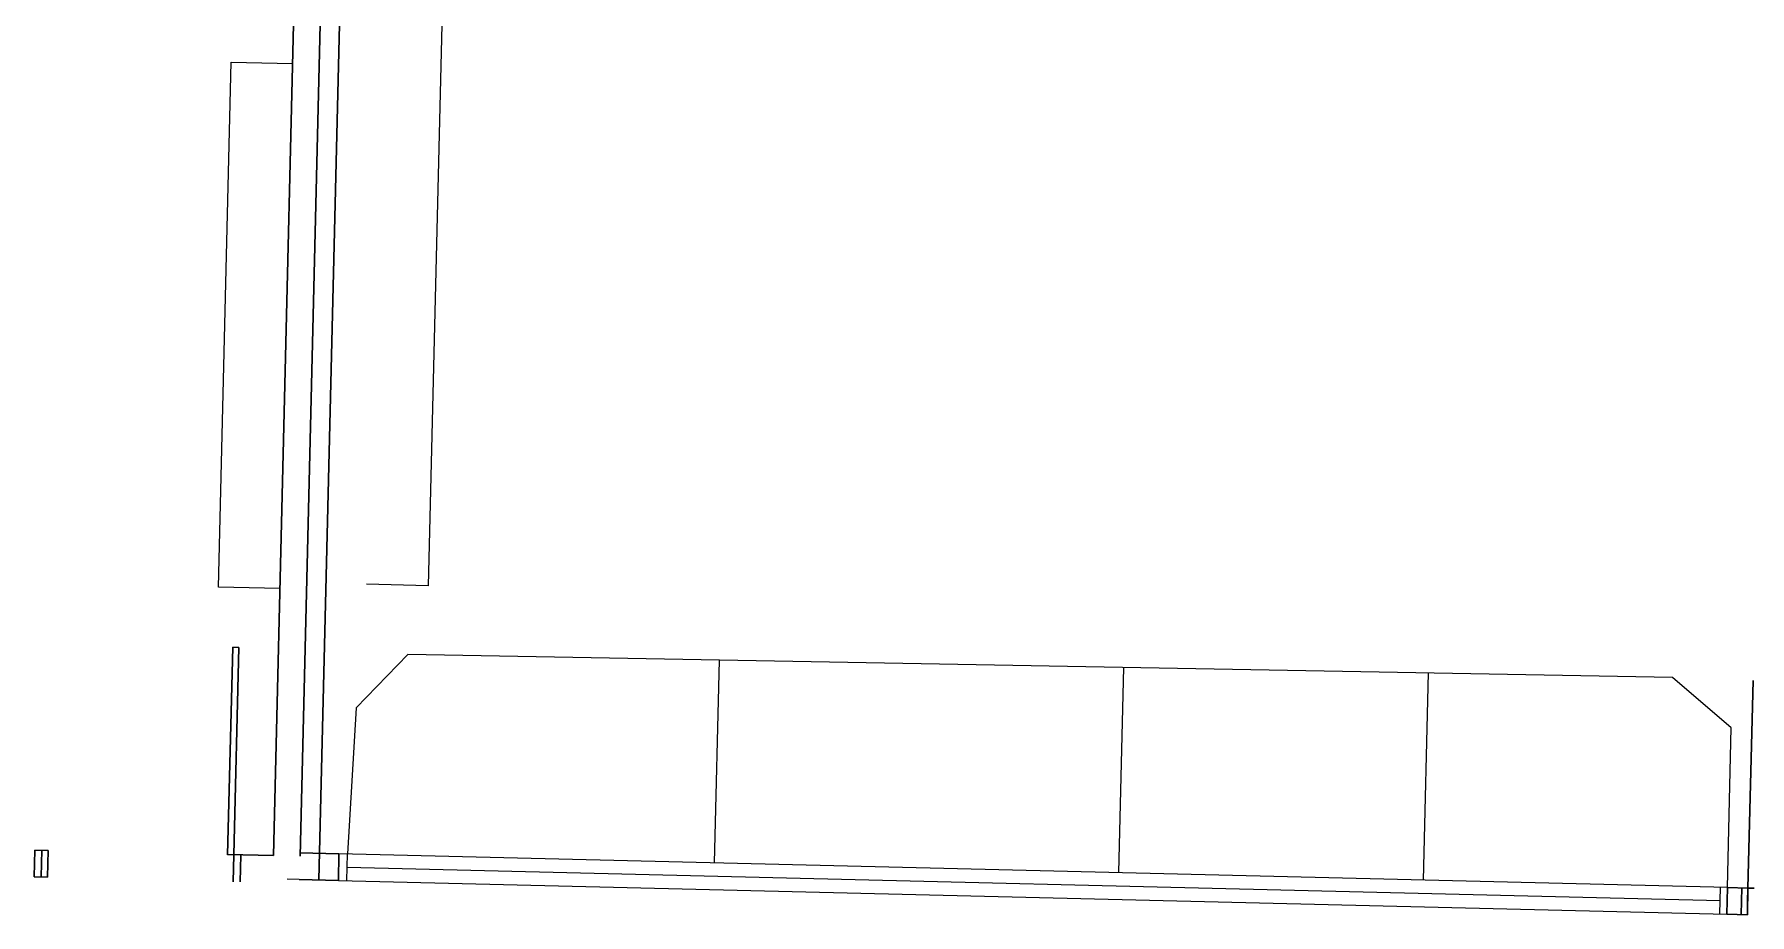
# Model space of a CAD drawing. Header units: millimetres. Extents: x 1418 to 1811, y 1796 to 1956.
# Drawn here: x 1475.722 to 1480.225, y 1825.419 to 1827.729 of the extents above; entities that cross this region are included whole.
import ezdxf

# ---------------------------------------------------------------- set-up
doc = ezdxf.new("R2010")
doc.units = ezdxf.units.MM
for name, color, linetype, lineweight in [('JANELAS', 5, 'Continuous', 25), ('layout', 253, 'Continuous', 13), ('LINHAGROSSA', 7, 'Continuous', 30)]:
    doc.layers.add(name, color=color, linetype=linetype, lineweight=lineweight)

msp = doc.modelspace()

# ---------------------------------------------------------------- linework, layer by layer
at = {"layer": 'JANELAS'}
for p, q in [((1480.1663, 1825.49), (1476.5216, 1825.5787)), ((1476.5422, 1825.5081), (1476.5439, 1825.5781)), ((1476.543, 1825.5431), (1480.1475, 1825.4554)), ((1476.5199, 1825.5086), (1480.1646, 1825.4199)), ((1480.1466, 1825.4203), (1480.1483, 1825.4904))]:
    msp.add_line(p, q, dxfattribs=at)
at = {"layer": 'layout'}
for p, q in [((1476.8111, 1828.5592), (1476.7556, 1826.2821)), ((1476.2049, 1826.2785), (1476.2384, 1827.6565)), ((1476.2384, 1827.6565), (1476.3999, 1827.6526)), ((1476.3663, 1826.2746), (1476.2049, 1826.2785)), ((1476.7556, 1826.2821), (1476.5938, 1826.286)), ((1476.7019, 1826.1019), (1476.5664, 1825.9619)), ((1480.022, 1826.0414), (1476.7019, 1826.1019)), ((1477.5194, 1826.087), (1477.5064, 1825.5547)), ((1478.5809, 1826.0677), (1478.5678, 1825.5289)), ((1479.3806, 1826.0531), (1479.3673, 1825.5094)), ((1480.1765, 1825.9087), (1480.022, 1826.0414)), ((1476.5664, 1825.9619), (1476.5439, 1825.5781)), ((1480.1663, 1825.49), (1480.1765, 1825.9087)), ((1476.417, 1825.5111), (1476.3855, 1825.5119))]:
    msp.add_line(p, q, dxfattribs=at)
at = {"layer": 'LINHAGROSSA'}
for p, q in [((1476.4685, 1825.5099), (1476.5495, 1828.8379)), ((1476.4264, 1828.7407), (1476.3493, 1825.5737)), ((1476.4964, 1828.739), (1476.4193, 1825.572)), ((1476.2426, 1826.1206), (1476.2293, 1825.5757)), ((1476.259, 1826.1202), (1476.2426, 1826.1206)), ((1476.2457, 1825.5753), (1476.259, 1826.1202)), ((1480.2337, 1826.0336), (1480.2204, 1825.4886)), ((1475.7217, 1825.5179), (1475.7234, 1825.588)), ((1475.758, 1825.5871), (1475.7234, 1825.588)), ((1475.7411, 1825.5876), (1475.7394, 1825.5175)), ((1475.7563, 1825.5171), (1475.758, 1825.5871)), ((1476.3493, 1825.5737), (1476.2293, 1825.5766)), ((1476.2457, 1825.5753), (1476.244, 1825.5052)), ((1476.2624, 1825.5048), (1476.2641, 1825.5748)), ((1476.5216, 1825.5787), (1476.4187, 1825.5812)), ((1476.5199, 1825.5086), (1476.5216, 1825.5787)), ((1475.7563, 1825.5171), (1475.7217, 1825.5179)), ((1476.5199, 1825.5086), (1476.417, 1825.5111)), ((1480.1646, 1825.4199), (1480.1663, 1825.49)), ((1480.2204, 1825.4886), (1480.1663, 1825.49)), ((1480.2029, 1825.419), (1480.2046, 1825.489)), ((1480.2204, 1825.4886), (1480.2187, 1825.4186)), ((1480.2195, 1825.4536), (1480.2204, 1825.4886)), ((1480.2368, 1825.4882), (1480.2204, 1825.4886)), ((1480.2187, 1825.4186), (1480.1646, 1825.4199))]:
    msp.add_line(p, q, dxfattribs=at)

doc.saveas('drawing.dxf')
